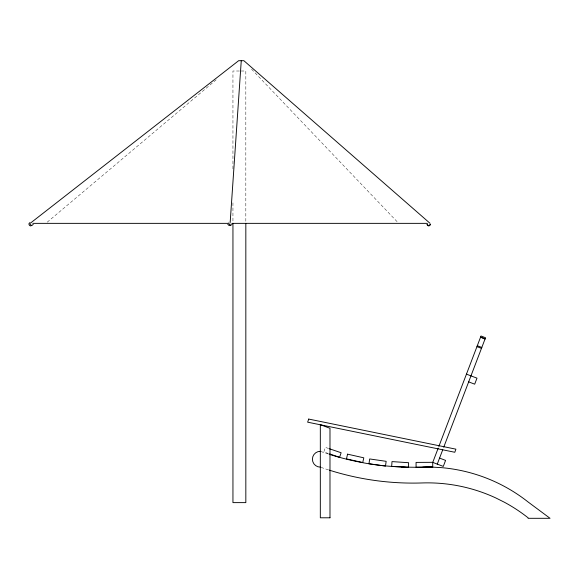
<?xml version="1.0" encoding="UTF-8"?>
<svg xmlns="http://www.w3.org/2000/svg" width="579" height="579" viewBox="0 0 579 579"><rect width="100%" height="100%" fill="white"/><g stroke="black" fill="none" stroke-linecap="round" stroke-linejoin="round"><path stroke-width="0.43" stroke-dasharray="2.9 2.17" d="M47.217 222.191L217.48 78.708M228.502 222.242L229.306 222.025M239.388 71.007L232.946 71.007L232.946 169.43M241.059 71.007L245.829 71.007L245.829 221.8M328.684 448.508L325.362 447.379L323.806 451.953L328.785 453.646M251.568 69.191L397.455 222.047M230.703 222.828L230.862 223.219M232.946 202.838L232.946 221.8M328.51 454.066A277.276 277.276 0 0 1 321.142 451.591M328.51 469.895A277.276 277.276 0 0 1 321.142 467.419"/><path stroke-width="0.87" d="M230.174 222.459L241.262 60.694M430.298 224.348C430.378 226.418 426.998 226.418 427.078 224.348M438.209 448.103L432.752 462.389L443.29 466.413L445.584 460.392L439.57 458.09M438.846 446.438L481.011 336.008L485.528 337.731L443.724 447.205M437.268 464.112L442.769 449.702M33.256 224.391L31.7 225.586L30.144 224.391M430.248 224.529L428.692 225.723L427.136 224.529M231.991 224.536L230.594 225.34L229.197 224.536M30.144 223.356L238.649 60.694L243.875 60.694L430.081 223.356M29.753 222.683C27.698 223.827 29.934 227.192 31.7 225.434M230.449 224.992L228.893 225.412L227.75 224.268M432.73 466.833L422.735 467.202M329.335 470.155A277.276 277.276 0 0 0 422.171 482.951A162.279 162.279 0 0 1 495.841 497.962L504.323 502.203A162.279 162.279 0 0 1 528.077 517.792L528.077 518.306L550.05 518.306L528.077 501.971A162.279 162.279 0 0 0 441.126 467.615L432.73 467.152L432.708 462.317L416.062 462.404L416.084 467.231L432.462 466.848M426.26 467.181L432.73 467.152C409.085 467.586 385.281 467.173 361.991 462.534A277.276 277.276 0 0 1 329.335 454.327M430.979 467.159L432.694 467.152M32.822 223.356L229.248 223.356M231.803 223.356L427.512 223.356M401.84 467.094L408.296 467.528L408.615 462.708L392.005 461.601L391.686 466.421L408.311 467.289M379.064 465.183L385.469 466.109L386.157 461.325L369.684 458.952L368.989 463.728L378.746 465.14M329.509 448.79L341.125 452.749L339.569 457.323L329.61 453.929M480.599 337.094L485.115 338.816M480.548 337.224L485.064 338.954M477.306 345.721L481.822 347.443M476.958 346.64L481.467 348.363M466.457 374.135L476.987 378.159L474.686 384.174L468.672 381.879M245.829 223.61L245.829 502.623L232.946 502.623L232.946 223.61M320.325 467.13A7.911 7.911 0 0 1 312.414 459.219A7.911 7.911 0 0 1 320.325 451.302M347.552 454.16L346.488 458.872L362.729 462.534L363.793 457.823L347.552 454.16M308.73 419.073L307.637 422.178L454.804 452.271L455.897 449.166L308.73 419.073M329.987 517.792L320.325 517.792L320.325 424.668L329.987 428.279L329.987 517.792"/></g></svg>
